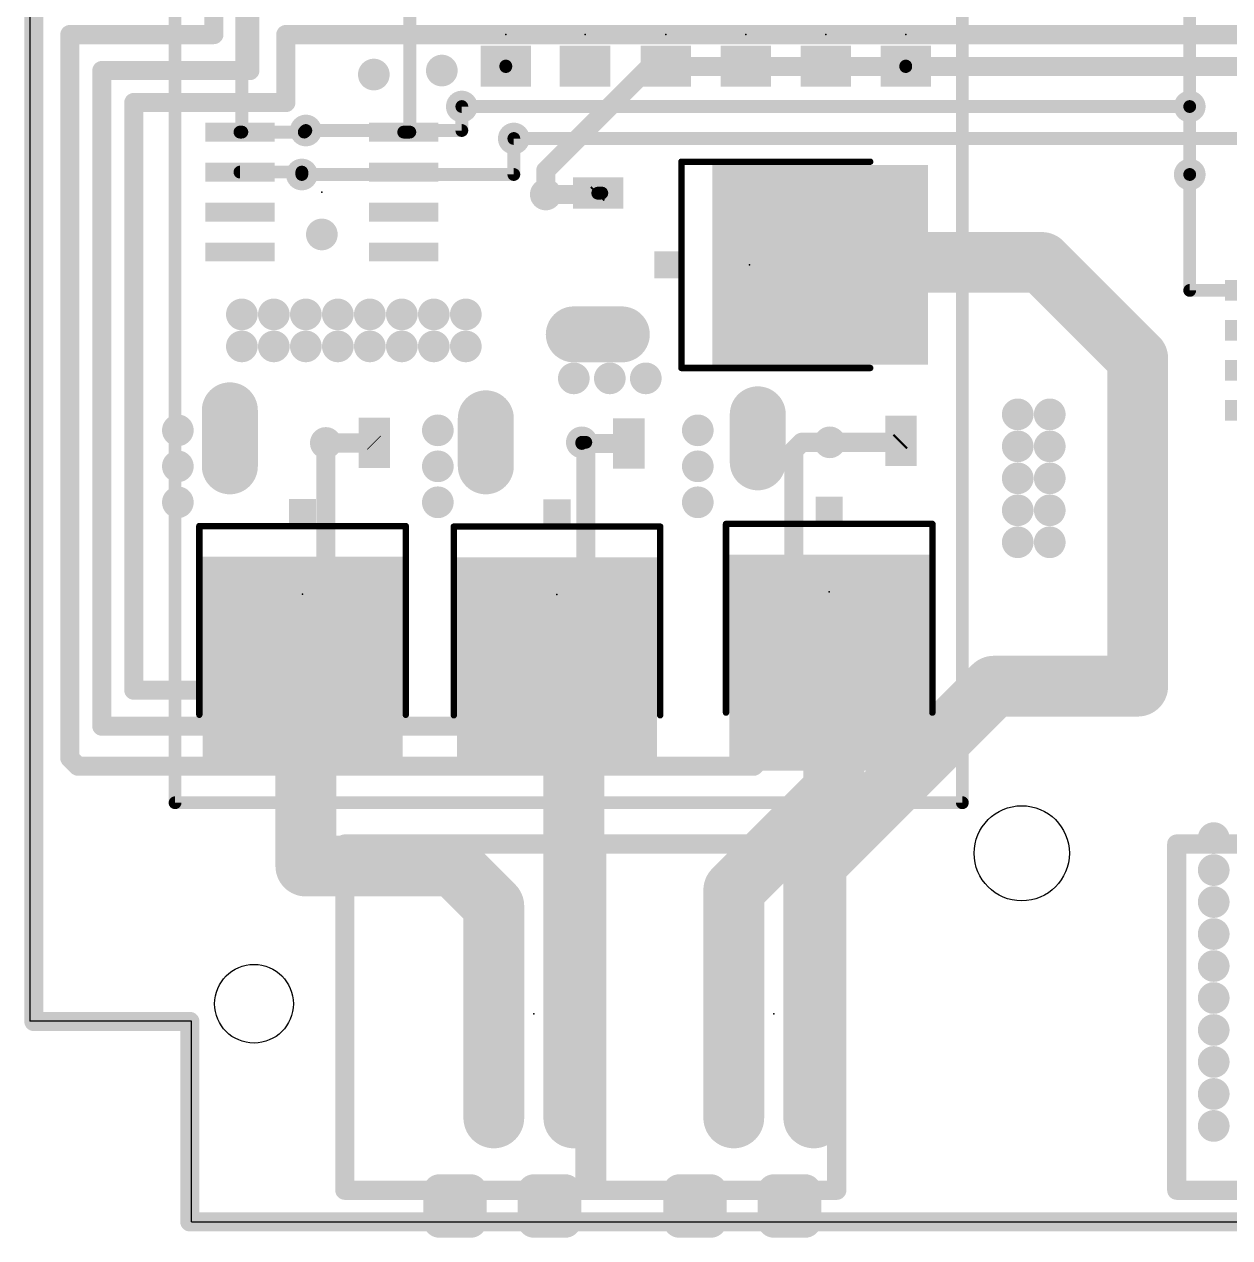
# Model space of a CAD drawing. Extents: x 0 to 100, y -1 to 59.
# Drawn here: x -0.3 to 37.97, y -0.5 to 38.05 of the extents above; entities that cross this region are included whole.
import ezdxf

# ---------------------------------------------------------------- set-up
doc = ezdxf.new("R2010")
doc.units = 0
for name, color, linetype in [('1', 12, 'CONTINUOUS'), ('16', 132, 'CONTINUOUS'), ('17', 110, 'CONTINUOUS'), ('18', 110, 'CONTINUOUS'), ('20', 53, 'CONTINUOUS'), ('21', 253, 'CONTINUOUS'), ('23', 53, 'CONTINUOUS')]:
    doc.layers.add(name, color=color, linetype=linetype)

# ---------------------------------------------------------------- blocks, each defined once
blk = doc.blocks.new('RECT')
blk.add_solid([(-0.5, -0.5), (0.5, -0.5), (-0.5, 0.5), (0.5, 0.5)])
blk = doc.blocks.new('LONGP100')
at = {"const_width": 1}
blk.add_lwpolyline([(-0.5, 0), (0.5, 0)], dxfattribs=at)
at = {"const_width": 0.5}
for points in [[(-0.5, 0.25, 1), (-0.5, -0.25)], [(0.5, -0.25, 1), (0.5, 0.25)]]:
    blk.add_lwpolyline(points, format="xyb", dxfattribs=at)
blk = doc.blocks.new('ROUNDV')
at = {"const_width": 0.5}
blk.add_lwpolyline([(0, -0.25, 1), (0, 0.25, 1), (0, -0.25)], format="xyb", dxfattribs=at)

msp = doc.modelspace()

# ---------------------------------------------------------------- linework, layer by layer
at = {"layer": '1'}
for points, const_width in [([(0, 52.562), (0, 6.366)], 0.6096), ([(6.604, 34.6202), (6.604, 43.307)], 0.4064), ([(36.703, 35.433), (36.703, 40.767)], 0.4064), ([(11.938, 34.6202), (11.938, 38.989)], 0.4064), ([(14.986, 36.719), (14.986, 36.703)], 0.4064), ([(27.686, 36.703), (27.686, 36.719)], 0.4064), ([(13.589, 35.433), (36.703, 35.433)], 0.4064), ([(6.544, 34.6202), (6.604, 34.6202)], 0.4064), ([(6.544, 34.6202), (8.5852, 34.6202)], 0.4064), ([(8.5852, 34.6202), (8.636, 34.671)], 0.4064), ([(11.744, 34.6202), (11.938, 34.6202)], 0.4064), ([(15.24, 34.417), (38.7858, 34.417)], 0.4064), ([(6.544, 33.3502), (8.509, 33.3502)], 0.4064), ([(8.509, 33.3502), (8.509, 33.274)], 0.4064), ([(36.703, 33.274), (36.703, 29.591)], 0.4064), ([(16.256, 32.639), (17.8774, 32.639)], 0.6096), ([(17.8774, 32.639), (17.9216, 32.6832)], 0.6096), ([(17.9092, 32.6832), (17.906, 32.68)], 0.6096), ([(17.9216, 32.6832), (17.9092, 32.6832)], 0.6096), ([(17.906, 32.68), (18.034, 32.6832)], 0.4064), ([(25.1714, 30.607), (24.9676, 30.4032)], 1.9304), ([(25.781, 30.607), (25.1714, 30.607)], 1.9304), ([(25.908, 30.48), (25.781, 30.607)], 1.9304), ([(32.004, 30.48), (25.908, 30.48)], 1.9304), ([(35.052, 27.432), (32.004, 30.48)], 1.9304), ([(36.703, 29.591), (38.8366, 29.591)], 0.4064), ([(17.145, 28.194), (18.669, 28.194)], 1.778), ([(17.9216, 28.1232), (18.5982, 28.1232)], 0.8128), ([(18.5982, 28.1232), (18.669, 28.194)], 0.8128), ([(35.052, 17.018), (35.052, 27.432)], 1.9304), ([(6.223, 25.781), (6.223, 25.527)], 1.778), ([(6.223, 25.527), (6.223, 24.003)], 1.778), ([(14.351, 25.527), (14.351, 24.003)], 1.778), ([(22.987, 25.654), (22.987, 24.13)], 1.778), ([(6.251, 25.499), (6.223, 25.527)], 0.8128), ([(6.251, 24.745), (6.251, 25.499)], 0.8128), ([(10.791, 24.765), (10.811, 24.745)], 0.6096), ([(14.351, 24.709), (14.331, 24.729)], 0.8128), ([(14.351, 24.003), (14.351, 24.709)], 0.8128), ([(22.987, 24.802), (22.975, 24.814)], 0.8128), ([(22.987, 24.13), (22.987, 24.802)], 0.8128), ([(25.273, 24.765), (27.486, 24.765)], 0.6096), ([(27.486, 24.765), (27.535, 24.814)], 0.6096), ([(9.271, 24.745), (10.811, 24.745)], 0.6096), ([(17.399, 24.729), (18.891, 24.729)], 0.6096), ([(17.399, 24.765), (17.399, 24.729)], 0.4064), ([(8.531, 17.018), (8.531, 17.699)], 1.9304), ([(16.611, 17.298), (16.611, 17.683)], 1.9304), ([(25.4, 17.623), (25.255, 17.768)], 1.9304), ([(25.4, 13.716), (25.4, 17.623)], 1.9304), ([(8.636, 17.018), (8.531, 17.018)], 1.9304), ([(8.636, 11.303), (8.636, 17.018)], 1.9304), ([(17.018, 15.875), (17.018, 16.891)], 1.9304), ([(30.48, 17.018), (31.623, 17.018)], 1.9304), ([(31.623, 17.018), (32.766, 17.018)], 1.9304), ([(32.766, 17.018), (33.909, 17.018)], 1.9304), ([(33.909, 17.018), (34.798, 17.018)], 1.9304), ([(34.798, 17.018), (34.925, 17.145)], 1.9304), ([(17.145, 9.144), (17.145, 15.748)], 1.9304), ([(22.225, 10.541), (25.4, 13.716)], 1.9304), ([(13.335, 11.303), (8.636, 11.303)], 1.9304), ([(14.605, 10.033), (13.335, 11.303)], 1.9304), ([(22.225, 9.652), (22.225, 10.541)], 1.9304), ([(14.605, 9.652), (14.605, 10.033)], 1.9304), ([(14.605, 9.144), (14.605, 9.652)], 1.9304), ([(22.225, 9.144), (22.225, 9.652)], 1.9304), ([(14.605, 4.064), (14.605, 9.144)], 1.9304), ([(17.145, 4.064), (17.145, 9.144)], 1.9304), ([(22.225, 4.064), (22.225, 9.144)], 1.9304), ([(0, 6.366), (4.953, 6.366)], 0.6096), ([(4.953, 6.366), (4.953, 0)], 0.6096), ([(17.145, 4.064), (17.145, 5.588)], 1.9304), ([(14.605, 4.064), (14.605, 3.302)], 1.9304), ([(17.145, 4.064), (17.145, 3.302)], 1.9304), ([(22.225, 4.064), (22.225, 3.302)], 1.9304), ([(4.953, 0), (94.996, 0)], 0.6096)]:
    msp.add_lwpolyline(points, dxfattribs=dict(at, const_width=const_width))
for points, const_width in [([(15.0876, 36.719, 1), (14.8844, 36.719)], 0.2032), ([(14.8844, 36.703, 1), (15.0876, 36.703)], 0.2032), ([(27.7876, 36.719, 1), (27.5844, 36.719)], 0.2032), ([(27.5844, 36.703, 1), (27.7876, 36.703)], 0.2032), ([(13.589, 35.5346, 1), (13.589, 35.3314)], 0.2032), ([(36.6014, 35.433, 1), (36.8046, 35.433)], 0.2032), ([(36.703, 35.3314, 1), (36.703, 35.5346)], 0.2032), ([(6.544, 34.7218, 1), (6.544, 34.5186)], 0.2032), ([(6.544, 34.7218, 1), (6.544, 34.5186)], 0.2032), ([(6.5024, 34.6202, 1), (6.7056, 34.6202)], 0.2032), ([(6.604, 34.5186, 1), (6.604, 34.7218)], 0.2032), ([(8.5134, 34.692, 1), (8.657, 34.5484)], 0.2032), ([(8.7078, 34.5992, 1), (8.5642, 34.7428)], 0.2032), ([(8.5852, 34.5186, 1), (8.5852, 34.7218)], 0.2032), ([(11.744, 34.7218, 1), (11.744, 34.5186)], 0.2032), ([(11.8364, 34.6202, 1), (12.0396, 34.6202)], 0.2032), ([(11.938, 34.5186, 1), (11.938, 34.7218)], 0.2032), ([(15.24, 34.5186, 1), (15.24, 34.3154)], 0.2032), ([(6.544, 33.4518, 1), (6.544, 33.2486)], 0.2032), ([(8.6106, 33.3502, 1), (8.4074, 33.3502)], 0.2032), ([(8.509, 33.2486, 1), (8.509, 33.4518)], 0.2032), ([(8.4074, 33.274, 1), (8.6106, 33.274)], 0.2032), ([(36.8046, 33.274, 1), (36.6014, 33.274)], 0.2032), ([(16.256, 32.7914, 1), (16.256, 32.4866)], 0.3048), ([(17.7696, 32.7468, 1), (17.9852, 32.5312)], 0.3048), ([(17.7982, 32.7878, 1), (18.0137, 32.5723)], 0.3048), ([(17.9092, 32.8356, 1), (17.9092, 32.5308)], 0.3048), ([(18.0169, 32.5754, 1), (17.8014, 32.791)], 0.3048), ([(18.0294, 32.5754, 1), (17.8138, 32.791)], 0.3048), ([(17.9035, 32.7816, 1), (17.9085, 32.5785)], 0.2032), ([(17.8774, 32.4866, 1), (17.8774, 32.7914)], 0.3048), ([(17.9216, 32.5308, 1), (17.9216, 32.8356)], 0.3048), ([(18.0365, 32.5816, 1), (18.0315, 32.7848)], 0.2032), ([(24.6264, 30.7444, 1), (25.3088, 30.062)], 0.9652), ([(25.1714, 31.0896, 1), (25.1714, 30.1244)], 0.9652), ([(25.5126, 30.2658, 1), (24.8302, 30.9482)], 0.9652), ([(26.1222, 30.9482, 1), (25.4398, 30.2658)], 0.9652), ([(25.908, 30.9626, 1), (25.908, 29.9974)], 0.9652), ([(25.5668, 30.1388, 1), (26.2492, 30.8212)], 0.9652), ([(25.781, 30.1244, 1), (25.781, 31.0896)], 0.9652), ([(32.3452, 30.8212, 1), (31.6628, 30.1388)], 0.9652), ([(32.004, 29.9974, 1), (32.004, 30.9626)], 0.9652), ([(36.703, 29.6926, 1), (36.703, 29.4894)], 0.2032), ([(36.6014, 29.591, 1), (36.8046, 29.591)], 0.2032), ([(17.145, 28.6385, 1), (17.145, 27.7495)], 0.889), ([(18.669, 27.7495, 1), (18.669, 28.6385)], 0.889), ([(17.9216, 28.3264, 1), (17.9216, 27.92)], 0.4064), ([(18.8127, 28.0503, 1), (18.5253, 28.3377)], 0.4064), ([(18.5982, 27.92, 1), (18.5982, 28.3264)], 0.4064), ([(18.4545, 28.2669, 1), (18.7419, 27.9795)], 0.4064), ([(35.5346, 27.432, 1), (34.5694, 27.432)], 0.9652), ([(34.7108, 27.0908, 1), (35.3932, 27.7732)], 0.9652), ([(6.6675, 25.781, 1), (5.7785, 25.781)], 0.889), ([(6.6675, 25.527, 1), (5.7785, 25.527)], 0.889), ([(14.7955, 25.527, 1), (13.9065, 25.527)], 0.889), ([(23.4315, 25.654, 1), (22.5425, 25.654)], 0.889), ([(5.7785, 25.527, 1), (6.6675, 25.527)], 0.889), ([(6.3667, 25.6707, 1), (6.0793, 25.3833)], 0.4064), ([(6.4542, 25.499, 1), (6.0478, 25.499)], 0.4064), ([(6.1073, 25.3553, 1), (6.3947, 25.6427)], 0.4064), ([(10.8988, 24.8728, 1), (10.6832, 24.6572)], 0.3048), ([(14.4747, 24.8727, 1), (14.1873, 24.5853)], 0.4064), ([(14.5542, 24.709, 1), (14.1478, 24.709)], 0.4064), ([(23.1187, 24.9577, 1), (22.8313, 24.6703)], 0.4064), ([(23.1902, 24.802, 1), (22.7838, 24.802)], 0.4064), ([(22.8433, 24.6583, 1), (23.1307, 24.9457)], 0.4064), ([(25.273, 24.9174, 1), (25.273, 24.6126)], 0.3048), ([(27.6428, 24.7062, 1), (27.4272, 24.9218)], 0.3048), ([(27.486, 24.6126, 1), (27.486, 24.9174)], 0.3048), ([(6.0478, 24.745, 1), (6.4542, 24.745)], 0.4064), ([(9.271, 24.8974, 1), (9.271, 24.5926)], 0.3048), ([(10.7032, 24.6372, 1), (10.9188, 24.8528)], 0.3048), ([(10.811, 24.5926, 1), (10.811, 24.8974)], 0.3048), ([(14.2073, 24.5653, 1), (14.4947, 24.8527)], 0.4064), ([(17.399, 24.8814, 1), (17.399, 24.5766)], 0.3048), ([(17.5006, 24.765, 1), (17.2974, 24.765)], 0.2032), ([(17.2974, 24.729, 1), (17.5006, 24.729)], 0.2032), ([(18.891, 24.5766, 1), (18.891, 24.8814)], 0.3048), ([(27.3782, 24.8728, 1), (27.5938, 24.6572)], 0.3048), ([(5.7785, 24.003, 1), (6.6675, 24.003)], 0.889), ([(13.9065, 24.003, 1), (14.7955, 24.003)], 0.889), ([(22.5425, 24.13, 1), (23.4315, 24.13)], 0.889), ([(22.7838, 24.13, 1), (23.1902, 24.13)], 0.4064), ([(14.1478, 24.003, 1), (14.5542, 24.003)], 0.4064), ([(9.0136, 17.699, 1), (8.0484, 17.699)], 0.9652), ([(17.0936, 17.683, 1), (16.1284, 17.683)], 0.9652), ([(25.5962, 18.1092, 1), (24.9138, 17.4268)], 0.9652), ([(25.8826, 17.623, 1), (24.9174, 17.623)], 0.9652), ([(16.611, 17.298, 0.4142), (17.018, 16.891)], 1.9304), ([(17.0936, 17.298, 1), (16.1284, 17.298)], 0.9652), ([(25.0588, 17.2818, 1), (25.7412, 17.9642)], 0.9652), ([(8.531, 17.5006, 1), (8.531, 16.5354)], 0.9652), ([(9.1186, 17.018, 1), (8.1534, 17.018)], 0.9652), ([(8.636, 16.5354, 1), (8.636, 17.5006)], 0.9652), ([(16.1284, 17.298, 1), (17.0936, 17.298)], 0.9652), ([(17.5006, 16.891, 1), (16.5354, 16.891)], 0.9652), ([(17.018, 16.4084, 1), (17.018, 17.3736)], 0.9652), ([(30.48, 17.5006, 1), (30.48, 16.5354)], 0.9652), ([(31.623, 17.5006, 1), (31.623, 16.5354)], 0.9652), ([(31.623, 16.5354, 1), (31.623, 17.5006)], 0.9652), ([(32.766, 17.5006, 1), (32.766, 16.5354)], 0.9652), ([(32.766, 16.5354, 1), (32.766, 17.5006)], 0.9652), ([(33.909, 17.5006, 1), (33.909, 16.5354)], 0.9652), ([(33.909, 16.5354, 1), (33.909, 17.5006)], 0.9652), ([(34.4568, 17.3592, 1), (35.1392, 16.6768)], 0.9652), ([(35.2662, 16.8038, 1), (34.5838, 17.4862)], 0.9652), ([(34.798, 16.5354, 1), (34.798, 17.5006)], 0.9652), ([(8.0484, 17.018, 1), (9.0136, 17.018)], 0.9652), ([(34.5694, 17.018, 1), (35.5346, 17.018)], 0.9652), ([(17.018, 15.875, 0.4142), (17.145, 15.748)], 1.9304), ([(17.5006, 15.875, 1), (16.5354, 15.875)], 0.9652), ([(17.6276, 15.748, 1), (16.6624, 15.748)], 0.9652), ([(17.145, 15.2654, 1), (17.145, 16.2306)], 0.9652), ([(16.5354, 15.875, 1), (17.5006, 15.875)], 0.9652), ([(25.7412, 13.3748, 1), (25.0588, 14.0572)], 0.9652), ([(24.9174, 13.716, 1), (25.8826, 13.716)], 0.9652), ([(8.636, 11.7856, 1), (8.636, 10.8204)], 0.9652), ([(13.6762, 11.6442, 1), (12.9938, 10.9618)], 0.9652), ([(13.335, 10.8204, 1), (13.335, 11.7856)], 0.9652), ([(8.1534, 11.303, 1), (9.1186, 11.303)], 0.9652), ([(22.7076, 10.541, 1), (21.7424, 10.541)], 0.9652), ([(21.8838, 10.8822, 1), (22.5662, 10.1998)], 0.9652), ([(15.0876, 10.033, 1), (14.1224, 10.033)], 0.9652), ([(14.2638, 9.6918, 1), (14.9462, 10.3742)], 0.9652), ([(15.0876, 9.652, 1), (14.1224, 9.652)], 0.9652), ([(22.7076, 9.652, 1), (21.7424, 9.652)], 0.9652), ([(14.1224, 9.652, 1), (15.0876, 9.652)], 0.9652), ([(15.0876, 9.144, 1), (14.1224, 9.144)], 0.9652), ([(17.6276, 9.144, 1), (16.6624, 9.144)], 0.9652), ([(21.7424, 9.652, 1), (22.7076, 9.652)], 0.9652), ([(22.7076, 9.144, 1), (21.7424, 9.144)], 0.9652), ([(14.1224, 9.144, 1), (15.0876, 9.144)], 0.9652), ([(16.6624, 9.144, 1), (17.6276, 9.144)], 0.9652), ([(21.7424, 9.144, 1), (22.7076, 9.144)], 0.9652), ([(0, 6.5184, 1), (0, 6.2136)], 0.3048), ([(5.1054, 6.366, 1), (4.8006, 6.366)], 0.3048), ([(4.953, 6.2136, 1), (4.953, 6.5184)], 0.3048), ([(-0.1524, 6.366, 1), (0.1524, 6.366)], 0.3048), ([(17.6276, 5.588, 1), (16.6624, 5.588)], 0.9652), ([(15.0876, 4.064, 1), (14.1224, 4.064)], 0.9652), ([(17.6276, 4.064, 1), (16.6624, 4.064)], 0.9652), ([(22.7076, 4.064, 1), (21.7424, 4.064)], 0.9652), ([(14.1224, 4.064, 1), (15.0876, 4.064)], 0.9652), ([(16.6624, 4.064, 1), (17.6276, 4.064)], 0.9652), ([(16.6624, 4.064, 1), (17.6276, 4.064)], 0.9652), ([(21.7424, 4.064, 1), (22.7076, 4.064)], 0.9652), ([(14.1224, 3.302, 1), (15.0876, 3.302)], 0.9652), ([(16.6624, 3.302, 1), (17.6276, 3.302)], 0.9652), ([(21.7424, 3.302, 1), (22.7076, 3.302)], 0.9652), ([(4.953, 0.1524, 1), (4.953, -0.1524)], 0.3048), ([(4.8006, 0, 1), (5.1054, 0)], 0.3048)]:
    msp.add_lwpolyline(points, format="xyb", dxfattribs=dict(at, const_width=const_width))
at = {"layer": '16'}
for points, const_width in [([(0, 52.562), (0, 6.366)], 0.6096), ([(5.715, 37.719), (5.715, 50.038)], 0.6096), ([(6.858, 36.576), (6.858, 38.735)], 0.6096), ([(1.143, 14.732), (1.143, 37.719)], 0.6096), ([(1.143, 37.719), (5.715, 37.719)], 0.6096), ([(8.001, 35.56), (8.001, 37.719)], 0.6096), ([(8.001, 37.719), (54.483, 37.719)], 0.6096), ([(2.159, 15.748), (2.159, 36.576)], 0.6096), ([(2.159, 36.576), (6.858, 36.576)], 0.6096), ([(16.256, 33.401), (19.558, 36.703)], 0.6096), ([(19.558, 36.703), (56.515, 36.703)], 0.6096), ([(3.175, 16.891), (3.175, 35.56)], 0.6096), ([(3.175, 35.56), (8.001, 35.56)], 0.6096), ([(13.589, 34.671), (13.589, 35.433)], 0.4064), ([(36.703, 35.433), (36.703, 33.274)], 0.4064), ([(8.636, 34.671), (13.589, 34.671)], 0.4064), ([(15.24, 33.274), (15.24, 34.417)], 0.4064), ([(16.256, 32.639), (16.256, 33.401)], 0.6096), ([(8.509, 33.274), (15.24, 33.274)], 0.4064), ([(17.526, 15.748), (17.526, 24.765)], 0.6096), ([(24.384, 24.765), (24.13, 24.511)], 0.6096), ([(25.273, 24.765), (24.384, 24.765)], 0.6096), ([(9.271, 16.891), (9.271, 24.745)], 0.6096), ([(17.526, 24.765), (17.399, 24.765)], 0.4064), ([(24.13, 24.511), (24.13, 15.748)], 0.6096), ([(24.765, 11.303), (30.48, 17.018)], 1.9304), ([(30.48, 17.018), (31.623, 17.018)], 1.9304), ([(31.623, 17.018), (32.766, 17.018)], 1.9304), ([(32.766, 17.018), (33.909, 17.018)], 1.9304), ([(33.909, 17.018), (35.052, 17.018)], 1.9304), ([(3.175, 16.891), (9.271, 16.891)], 0.6096), ([(2.159, 15.748), (17.526, 15.748)], 0.6096), ([(24.13, 15.748), (22.86, 14.478)], 0.6096), ([(1.397, 14.478), (1.143, 14.732)], 0.6096), ([(22.86, 14.478), (1.397, 14.478)], 0.6096), ([(24.765, 10.668), (24.765, 11.303)], 1.9304), ([(24.765, 9.144), (24.765, 10.668)], 1.9304), ([(24.765, 4.064), (24.765, 9.144)], 1.9304), ([(0, 6.366), (4.953, 6.366)], 0.6096), ([(4.953, 6.366), (4.953, 0)], 0.6096), ([(24.765, 4.064), (24.765, 5.08)], 1.9304), ([(24.765, 4.064), (24.765, 3.302)], 1.9304), ([(4.953, 0), (94.996, 0)], 0.6096)]:
    msp.add_lwpolyline(points, dxfattribs=dict(at, const_width=const_width))
for points, const_width in [([(1.2954, 37.719, 1), (0.9906, 37.719)], 0.3048), ([(1.143, 37.8714, 1), (1.143, 37.5666)], 0.3048), ([(5.5626, 37.719, 1), (5.8674, 37.719)], 0.3048), ([(5.715, 37.5666, 1), (5.715, 37.8714)], 0.3048), ([(8.1534, 37.719, 1), (7.8486, 37.719)], 0.3048), ([(8.001, 37.8714, 1), (8.001, 37.5666)], 0.3048), ([(2.3114, 36.576, 1), (2.0066, 36.576)], 0.3048), ([(2.159, 36.7284, 1), (2.159, 36.4236)], 0.3048), ([(6.7056, 36.576, 1), (7.0104, 36.576)], 0.3048), ([(6.858, 36.4236, 1), (6.858, 36.7284)], 0.3048), ([(19.558, 36.8554, 1), (19.558, 36.5506)], 0.3048), ([(19.6658, 36.5952, 1), (19.4502, 36.8108)], 0.3048), ([(3.3274, 35.56, 1), (3.0226, 35.56)], 0.3048), ([(3.175, 35.7124, 1), (3.175, 35.4076)], 0.3048), ([(8.001, 35.4076, 1), (8.001, 35.7124)], 0.3048), ([(7.8486, 35.56, 1), (8.1534, 35.56)], 0.3048), ([(13.6906, 35.433, 1), (13.4874, 35.433)], 0.2032), ([(36.8046, 35.433, 1), (36.6014, 35.433)], 0.2032), ([(8.636, 34.7726, 1), (8.636, 34.5694)], 0.2032), ([(13.4874, 34.671, 1), (13.6906, 34.671)], 0.2032), ([(13.589, 34.5694, 1), (13.589, 34.7726)], 0.2032), ([(15.3416, 34.417, 1), (15.1384, 34.417)], 0.2032), ([(16.1482, 33.5088, 1), (16.3638, 33.2932)], 0.3048), ([(16.4084, 33.401, 1), (16.1036, 33.401)], 0.3048), ([(8.509, 33.3756, 1), (8.509, 33.1724)], 0.2032), ([(15.1384, 33.274, 1), (15.3416, 33.274)], 0.2032), ([(15.24, 33.1724, 1), (15.24, 33.3756)], 0.2032), ([(36.6014, 33.274, 1), (36.8046, 33.274)], 0.2032), ([(16.1036, 32.639, 1), (16.4084, 32.639)], 0.3048), ([(17.6784, 24.765, 1), (17.3736, 24.765)], 0.3048), ([(24.384, 24.9174, 1), (24.384, 24.6126)], 0.3048), ([(24.4918, 24.6572, 1), (24.2762, 24.8728)], 0.3048), ([(25.273, 24.6126, 1), (25.273, 24.9174)], 0.3048), ([(9.4234, 24.745, 1), (9.1186, 24.745)], 0.3048), ([(17.399, 24.8666, 1), (17.399, 24.6634)], 0.2032), ([(17.526, 24.6634, 1), (17.526, 24.8666)], 0.2032), ([(24.0222, 24.6188, 1), (24.2378, 24.4032)], 0.3048), ([(24.2824, 24.511, 1), (23.9776, 24.511)], 0.3048), ([(30.48, 17.5006, 1), (30.48, 16.5354)], 0.9652), ([(30.8212, 16.6768, 1), (30.1388, 17.3592)], 0.9652), ([(31.623, 17.5006, 1), (31.623, 16.5354)], 0.9652), ([(31.623, 16.5354, 1), (31.623, 17.5006)], 0.9652), ([(32.766, 17.5006, 1), (32.766, 16.5354)], 0.9652), ([(32.766, 16.5354, 1), (32.766, 17.5006)], 0.9652), ([(33.909, 17.5006, 1), (33.909, 16.5354)], 0.9652), ([(33.909, 16.5354, 1), (33.909, 17.5006)], 0.9652), ([(35.052, 16.5354, 1), (35.052, 17.5006)], 0.9652), ([(3.175, 17.0434, 1), (3.175, 16.7386)], 0.3048), ([(3.0226, 16.891, 1), (3.3274, 16.891)], 0.3048), ([(9.1186, 16.891, 1), (9.4234, 16.891)], 0.3048), ([(9.271, 16.7386, 1), (9.271, 17.0434)], 0.3048), ([(2.159, 15.9004, 1), (2.159, 15.5956)], 0.3048), ([(2.0066, 15.748, 1), (2.3114, 15.748)], 0.3048), ([(17.3736, 15.748, 1), (17.6784, 15.748)], 0.3048), ([(17.526, 15.5956, 1), (17.526, 15.9004)], 0.3048), ([(23.9776, 15.748, 1), (24.2824, 15.748)], 0.3048), ([(24.2378, 15.6402, 1), (24.0222, 15.8558)], 0.3048), ([(1.2508, 14.8398, 1), (1.0352, 14.6242)], 0.3048), ([(0.9906, 14.732, 1), (1.2954, 14.732)], 0.3048), ([(1.397, 14.6304, 1), (1.397, 14.3256)], 0.3048), ([(1.2892, 14.3702, 1), (1.5048, 14.5858)], 0.3048), ([(22.7522, 14.5858, 1), (22.9678, 14.3702)], 0.3048), ([(22.86, 14.3256, 1), (22.86, 14.6304)], 0.3048), ([(25.2476, 11.303, 1), (24.2824, 11.303)], 0.9652), ([(24.4238, 11.6442, 1), (25.1062, 10.9618)], 0.9652), ([(25.2476, 10.668, 1), (24.2824, 10.668)], 0.9652), ([(24.2824, 10.668, 1), (25.2476, 10.668)], 0.9652), ([(25.2476, 9.144, 1), (24.2824, 9.144)], 0.9652), ([(24.2824, 9.144, 1), (25.2476, 9.144)], 0.9652), ([(0, 6.5184, 1), (0, 6.2136)], 0.3048), ([(5.1054, 6.366, 1), (4.8006, 6.366)], 0.3048), ([(4.953, 6.2136, 1), (4.953, 6.5184)], 0.3048), ([(-0.1524, 6.366, 1), (0.1524, 6.366)], 0.3048), ([(25.2476, 5.08, 1), (24.2824, 5.08)], 0.9652), ([(25.2476, 4.064, 1), (24.2824, 4.064)], 0.9652), ([(24.2824, 4.064, 1), (25.2476, 4.064)], 0.9652), ([(24.2824, 4.064, 1), (25.2476, 4.064)], 0.9652), ([(24.2824, 3.302, 1), (25.2476, 3.302)], 0.9652), ([(4.953, 0.1524, 1), (4.953, -0.1524)], 0.3048), ([(4.8006, 0, 1), (5.1054, 0)], 0.3048)]:
    msp.add_lwpolyline(points, format="xyb", dxfattribs=dict(at, const_width=const_width))
at = {"layer": '20'}
for p, q in [((-0.127, 52.619), (-0.127, 6.381)), ((5, 6.381), (-0.127, 6.381)), ((5, 0), (5, 6.381)), ((5, 0), (95, 0))]:
    msp.add_line(p, q, dxfattribs=at)
for centre, radius in [((31.369, 11.7094), 1.5113), ((6.99, 6.93), 1.25)]:
    msp.add_circle(centre, radius, dxfattribs=at)
at = {"layer": '21'}
for points, const_width in [([(4.483, 13.316), (4.483, 38.316)], 0.4064), ([(29.483, 38.316), (29.483, 13.316)], 0.4064), ([(20.5626, 27.1262), (20.5626, 33.6802)], 0.2032), ([(20.5626, 33.6802), (26.557, 33.6798)], 0.2032), ([(26.557, 27.1266), (20.5626, 27.1262)], 0.2032), ([(5.2544, 16.1096), (5.254, 22.104)], 0.2032), ([(5.254, 22.104), (11.808, 22.104)], 0.2032), ([(11.808, 22.104), (11.8076, 16.1096)], 0.2032), ([(13.3344, 16.0936), (13.334, 22.088)], 0.2032), ([(13.334, 22.088), (19.888, 22.088)], 0.2032), ([(19.888, 22.088), (19.8876, 16.0936)], 0.2032), ([(21.9784, 16.1786), (21.978, 22.173)], 0.2032), ([(21.978, 22.173), (28.532, 22.173)], 0.2032), ([(28.532, 22.173), (28.5316, 16.1786)], 0.2032), ([(29.483, 13.316), (4.483, 13.316)], 0.4064), ([(9.875, 12.004), (17.875, 12.004)], 0.6096), ([(9.875, 12.004), (9.875, 1.004)], 0.6096), ([(17.495, 12.004), (25.495, 12.004)], 0.6096), ([(17.495, 12.004), (17.495, 1.004)], 0.6096), ([(17.875, 12.004), (17.875, 1.004)], 0.6096), ([(25.495, 12.004), (25.495, 1.004)], 0.6096), ([(36.291, 12.004), (44.291, 12.004)], 0.6096), ([(36.291, 12.004), (36.291, 1.004)], 0.6096), ([(9.875, 1.004), (12.875, 1.004)], 0.6096), ([(12.875, 0.004), (12.875, 1.004)], 1.016), ([(13.875, 1.004), (12.875, 1.004)], 1.016), ([(13.875, 1.004), (13.875, 0.004)], 1.016), ([(13.875, 1.004), (15.875, 1.004)], 0.6096), ([(15.875, 0.004), (15.875, 1.004)], 1.016), ([(15.875, 1.004), (16.875, 1.004)], 1.016), ([(16.875, 1.004), (16.875, 0.004)], 1.016), ([(16.875, 1.004), (17.875, 1.004)], 0.6096), ([(17.495, 1.004), (20.495, 1.004)], 0.6096), ([(20.495, 0.004), (20.495, 1.004)], 1.016), ([(21.495, 1.004), (20.495, 1.004)], 1.016), ([(21.495, 1.004), (21.495, 0.004)], 1.016), ([(21.495, 1.004), (23.495, 1.004)], 0.6096), ([(23.495, 0.004), (23.495, 1.004)], 1.016), ([(23.495, 1.004), (24.495, 1.004)], 1.016), ([(24.495, 1.004), (24.495, 0.004)], 1.016), ([(24.495, 1.004), (25.495, 1.004)], 0.6096), ([(36.291, 1.004), (39.291, 1.004)], 0.6096), ([(13.875, 0.004), (12.875, 0.004)], 1.016), ([(16.875, 0.004), (15.875, 0.004)], 1.016), ([(21.495, 0.004), (20.495, 0.004)], 1.016), ([(24.495, 0.004), (23.495, 0.004)], 1.016)]:
    msp.add_lwpolyline(points, dxfattribs=dict(at, const_width=const_width))
for points, const_width in [([(20.6134, 33.6802, 1), (20.5118, 33.6802)], 0.1016), ([(20.5626, 33.731, 1), (20.5626, 33.6294)], 0.1016), ([(26.557, 33.629, 1), (26.557, 33.7306)], 0.1016), ([(20.5626, 27.177, 1), (20.5626, 27.0754)], 0.1016), ([(20.5118, 27.1262, 1), (20.6134, 27.1262)], 0.1016), ([(26.557, 27.0758, 1), (26.557, 27.1774)], 0.1016), ([(5.3048, 22.104, 1), (5.2032, 22.104)], 0.1016), ([(5.254, 22.1548, 1), (5.254, 22.0532)], 0.1016), ([(11.8588, 22.104, 1), (11.7572, 22.104)], 0.1016), ([(11.808, 22.0532, 1), (11.808, 22.1548)], 0.1016), ([(13.3848, 22.088, 1), (13.2832, 22.088)], 0.1016), ([(13.334, 22.1388, 1), (13.334, 22.0372)], 0.1016), ([(19.9388, 22.088, 1), (19.8372, 22.088)], 0.1016), ([(19.888, 22.0372, 1), (19.888, 22.1388)], 0.1016), ([(22.0288, 22.173, 1), (21.9272, 22.173)], 0.1016), ([(21.978, 22.2238, 1), (21.978, 22.1222)], 0.1016), ([(28.5828, 22.173, 1), (28.4812, 22.173)], 0.1016), ([(28.532, 22.1222, 1), (28.532, 22.2238)], 0.1016), ([(21.9276, 16.1786, 1), (22.0292, 16.1786)], 0.1016), ([(28.4808, 16.1786, 1), (28.5824, 16.1786)], 0.1016), ([(5.2036, 16.1096, 1), (5.3052, 16.1096)], 0.1016), ([(11.7568, 16.1096, 1), (11.8584, 16.1096)], 0.1016), ([(13.2836, 16.0936, 1), (13.3852, 16.0936)], 0.1016), ([(19.8368, 16.0936, 1), (19.9384, 16.0936)], 0.1016), ([(4.483, 13.4176, 1), (4.483, 13.2144)], 0.2032), ([(29.483, 13.2144, 1), (29.483, 13.4176)], 0.2032), ([(4.3814, 13.316, 1), (4.5846, 13.316)], 0.2032), ([(29.3814, 13.316, 1), (29.5846, 13.316)], 0.2032), ([(9.875, 12.1564, 1), (9.875, 11.8516)], 0.3048), ([(10.0274, 12.004, 1), (9.7226, 12.004)], 0.3048), ([(17.495, 12.1564, 1), (17.495, 11.8516)], 0.3048), ([(17.6474, 12.004, 1), (17.3426, 12.004)], 0.3048), ([(18.0274, 12.004, 1), (17.7226, 12.004)], 0.3048), ([(17.875, 11.8516, 1), (17.875, 12.1564)], 0.3048), ([(25.6474, 12.004, 1), (25.3426, 12.004)], 0.3048), ([(25.495, 11.8516, 1), (25.495, 12.1564)], 0.3048), ([(36.291, 12.1564, 1), (36.291, 11.8516)], 0.3048), ([(36.4434, 12.004, 1), (36.1386, 12.004)], 0.3048), ([(9.875, 1.1564, 1), (9.875, 0.8516)], 0.3048), ([(13.129, 1.004, 1), (12.621, 1.004)], 0.508), ([(12.875, 1.258, 1), (12.875, 0.75)], 0.508), ([(12.875, 0.8516, 1), (12.875, 1.1564)], 0.3048), ([(14.129, 1.004, 1), (13.621, 1.004)], 0.508), ([(13.875, 1.1564, 1), (13.875, 0.8516)], 0.3048), ([(13.875, 0.75, 1), (13.875, 1.258)], 0.508), ([(16.129, 1.004, 1), (15.621, 1.004)], 0.508), ([(15.875, 1.258, 1), (15.875, 0.75)], 0.508), ([(15.875, 0.8516, 1), (15.875, 1.1564)], 0.3048), ([(17.129, 1.004, 1), (16.621, 1.004)], 0.508), ([(16.875, 1.1564, 1), (16.875, 0.8516)], 0.3048), ([(16.875, 0.75, 1), (16.875, 1.258)], 0.508), ([(17.495, 1.1564, 1), (17.495, 0.8516)], 0.3048), ([(17.875, 0.8516, 1), (17.875, 1.1564)], 0.3048), ([(20.749, 1.004, 1), (20.241, 1.004)], 0.508), ([(20.495, 1.258, 1), (20.495, 0.75)], 0.508), ([(20.495, 0.8516, 1), (20.495, 1.1564)], 0.3048), ([(21.749, 1.004, 1), (21.241, 1.004)], 0.508), ([(21.495, 1.1564, 1), (21.495, 0.8516)], 0.3048), ([(21.495, 0.75, 1), (21.495, 1.258)], 0.508), ([(23.749, 1.004, 1), (23.241, 1.004)], 0.508), ([(23.495, 1.258, 1), (23.495, 0.75)], 0.508), ([(23.495, 0.8516, 1), (23.495, 1.1564)], 0.3048), ([(24.749, 1.004, 1), (24.241, 1.004)], 0.508), ([(24.495, 1.1564, 1), (24.495, 0.8516)], 0.3048), ([(24.495, 0.75, 1), (24.495, 1.258)], 0.508), ([(25.495, 0.8516, 1), (25.495, 1.1564)], 0.3048), ([(36.291, 1.1564, 1), (36.291, 0.8516)], 0.3048), ([(9.7226, 1.004, 1), (10.0274, 1.004)], 0.3048), ([(17.3426, 1.004, 1), (17.6474, 1.004)], 0.3048), ([(17.7226, 1.004, 1), (18.0274, 1.004)], 0.3048), ([(25.3426, 1.004, 1), (25.6474, 1.004)], 0.3048), ([(36.1386, 1.004, 1), (36.4434, 1.004)], 0.3048), ([(12.875, 0.258, 1), (12.875, -0.25)], 0.508), ([(13.875, -0.25, 1), (13.875, 0.258)], 0.508), ([(15.875, 0.258, 1), (15.875, -0.25)], 0.508), ([(16.875, -0.25, 1), (16.875, 0.258)], 0.508), ([(20.495, 0.258, 1), (20.495, -0.25)], 0.508), ([(21.495, -0.25, 1), (21.495, 0.258)], 0.508), ([(23.495, 0.258, 1), (23.495, -0.25)], 0.508), ([(24.495, -0.25, 1), (24.495, 0.258)], 0.508), ([(12.621, 0.004, 1), (13.129, 0.004)], 0.508), ([(13.621, 0.004, 1), (14.129, 0.004)], 0.508), ([(15.621, 0.004, 1), (16.129, 0.004)], 0.508), ([(16.621, 0.004, 1), (17.129, 0.004)], 0.508), ([(20.241, 0.004, 1), (20.749, 0.004)], 0.508), ([(21.241, 0.004, 1), (21.749, 0.004)], 0.508), ([(23.241, 0.004, 1), (23.749, 0.004)], 0.508), ([(24.241, 0.004, 1), (24.749, 0.004)], 0.508)]:
    msp.add_lwpolyline(points, format="xyb", dxfattribs=dict(at, const_width=const_width))
at = {"layer": '23'}
for p in [(14.986, 37.719), (17.5006, 37.719), (20.066, 37.719), (22.606, 37.719), (25.146, 37.719), (27.686, 37.719), (9.144, 32.7152), (22.7216, 30.4032), (8.531, 19.945), (16.611, 19.929), (25.255, 20.014), (15.875, 6.604), (23.495, 6.604)]:
    msp.add_point(p, dxfattribs=at)

# ---------------------------------------------------------------- block references
at = {"layer": '1'}
for p, xscale, yscale, rotation in [((14.986, 36.719), 1.3, 1.6, 90), ((17.5006, 36.719), 1.3, 1.6, 90), ((20.066, 36.719), 1.3, 1.6, 90), ((22.606, 36.719), 1.3, 1.6, 90), ((25.146, 36.719), 1.3, 1.6, 90), ((27.686, 36.719), 1.3, 1.6, 90), ((6.544, 34.6202), 0.6, 2.2, 270), ((11.744, 34.6202), 0.6, 2.2, 270), ((6.544, 33.3502), 0.6, 2.2, 270), ((11.744, 33.3502), 0.6, 2.2, 270), ((24.9676, 30.4032), 6.35, 6.858, 270), ((6.544, 32.0802), 0.6, 2.2, 270), ((11.744, 32.0802), 0.6, 2.2, 270), ((6.544, 30.8102), 0.6, 2.2, 270), ((11.744, 30.8102), 0.6, 2.2, 270), ((38.8366, 29.591), 0.6604, 2.032, 90), ((38.8366, 28.321), 0.6604, 2.032, 90), ((38.8366, 27.051), 0.6604, 2.032, 90), ((38.8366, 25.781), 0.6604, 2.032, 90), ((8.531, 17.699), 6.35, 6.858, 180), ((16.611, 17.683), 6.35, 6.858, 180), ((25.255, 17.768), 6.35, 6.858, 180)]:
    msp.add_blockref('RECT', p, dxfattribs=dict(at, xscale=xscale, yscale=yscale, rotation=rotation))
at = {"layer": '1', "yscale": 1.6}
for p, rotation in [((17.9216, 32.6832), 270), ((17.9216, 28.1232), 270), ((6.251, 24.745), 180), ((10.811, 24.745), 180), ((14.331, 24.729), 180), ((18.891, 24.729), 180), ((22.975, 24.814), 180), ((27.535, 24.814), 180)]:
    msp.add_blockref('RECT', p, dxfattribs=dict(at, rotation=rotation))
at = {"layer": '17', "xscale": 1.662, "yscale": 1.662, "rotation": 90}
for p in [(14.605, 9.144), (14.605, 9.144), (17.145, 9.144), (17.145, 9.144), (22.225, 9.144), (22.225, 9.144), (24.765, 9.144), (24.765, 9.144), (14.605, 4.064), (14.605, 4.064), (17.145, 4.064), (17.145, 4.064), (22.225, 4.064), (22.225, 4.064), (24.765, 4.064), (24.765, 4.064)]:
    msp.add_blockref('LONGP100', p, dxfattribs=at)
at = {"layer": '18', "xscale": 1.0064, "yscale": 1.0064}
for p in [(12.954, 36.576), (12.954, 36.576), (10.795, 36.449), (10.795, 36.449), (13.589, 35.433), (13.589, 35.433), (36.703, 35.433), (36.703, 35.433), (8.636, 34.671), (8.636, 34.671), (15.24, 34.417), (15.24, 34.417), (8.509, 33.274), (8.509, 33.274), (36.703, 33.274), (36.703, 33.274), (16.256, 32.639), (16.256, 32.639), (9.144, 31.369), (9.144, 31.369), (6.604, 28.829), (6.604, 28.829), (7.62, 28.829), (7.62, 28.829), (8.636, 28.829), (8.636, 28.829), (9.652, 28.829), (9.652, 28.829), (10.668, 28.829), (10.668, 28.829), (11.684, 28.829), (11.684, 28.829), (12.7, 28.829), (12.7, 28.829), (13.716, 28.829), (13.716, 28.829), (6.604, 27.813), (6.604, 27.813), (7.62, 27.813), (7.62, 27.813), (8.636, 27.813), (8.636, 27.813), (9.652, 27.813), (9.652, 27.813), (10.668, 27.813), (10.668, 27.813), (11.684, 27.813), (11.684, 27.813), (12.7, 27.813), (12.7, 27.813), (13.716, 27.813), (13.716, 27.813), (17.145, 26.797), (17.145, 26.797), (18.288, 26.797), (18.288, 26.797), (19.431, 26.797), (19.431, 26.797), (31.242, 25.654), (31.242, 25.654), (32.258, 25.654), (32.258, 25.654), (4.572, 25.146), (4.572, 25.146), (12.827, 25.146), (12.827, 25.146), (21.082, 25.146), (21.082, 25.146), (9.271, 24.745), (9.271, 24.745), (17.399, 24.765), (17.399, 24.765), (25.273, 24.765), (25.273, 24.765), (31.242, 24.638), (31.242, 24.638), (32.258, 24.638), (32.258, 24.638), (4.572, 24.003), (4.572, 24.003), (12.827, 24.003), (12.827, 24.003), (21.082, 24.003), (21.082, 24.003), (31.242, 23.622), (31.242, 23.622), (32.258, 23.622), (32.258, 23.622), (4.572, 22.86), (4.572, 22.86), (12.827, 22.86), (12.827, 22.86), (21.082, 22.86), (21.082, 22.86), (31.242, 22.606), (31.242, 22.606), (32.258, 22.606), (32.258, 22.606), (31.242, 21.59), (31.242, 21.59), (32.258, 21.59), (32.258, 21.59), (30.48, 17.018), (30.48, 17.018), (31.623, 17.018), (31.623, 17.018), (32.766, 17.018), (32.766, 17.018), (33.909, 17.018), (33.909, 17.018), (35.052, 17.018), (35.052, 17.018), (37.465, 12.192), (37.465, 12.192), (37.465, 11.176), (37.465, 11.176), (37.465, 10.16), (37.465, 10.16), (37.465, 9.144), (37.465, 9.144), (37.465, 8.128), (37.465, 8.128), (37.465, 7.112), (37.465, 7.112), (37.465, 6.096), (37.465, 6.096), (37.465, 5.08), (37.465, 5.08), (37.465, 4.064), (37.465, 4.064), (37.465, 3.048), (37.465, 3.048)]:
    msp.add_blockref('ROUNDV', p, dxfattribs=at)
at = {"layer": '21', "xscale": 0.8636, "yscale": 0.762}
for p, rotation in [((20.08, 30.4032), 270), ((8.531, 22.5866), 180), ((16.611, 22.5706), 180), ((25.255, 22.6556), 180)]:
    msp.add_blockref('RECT', p, dxfattribs=dict(at, rotation=rotation))

doc.saveas('drawing.dxf')
